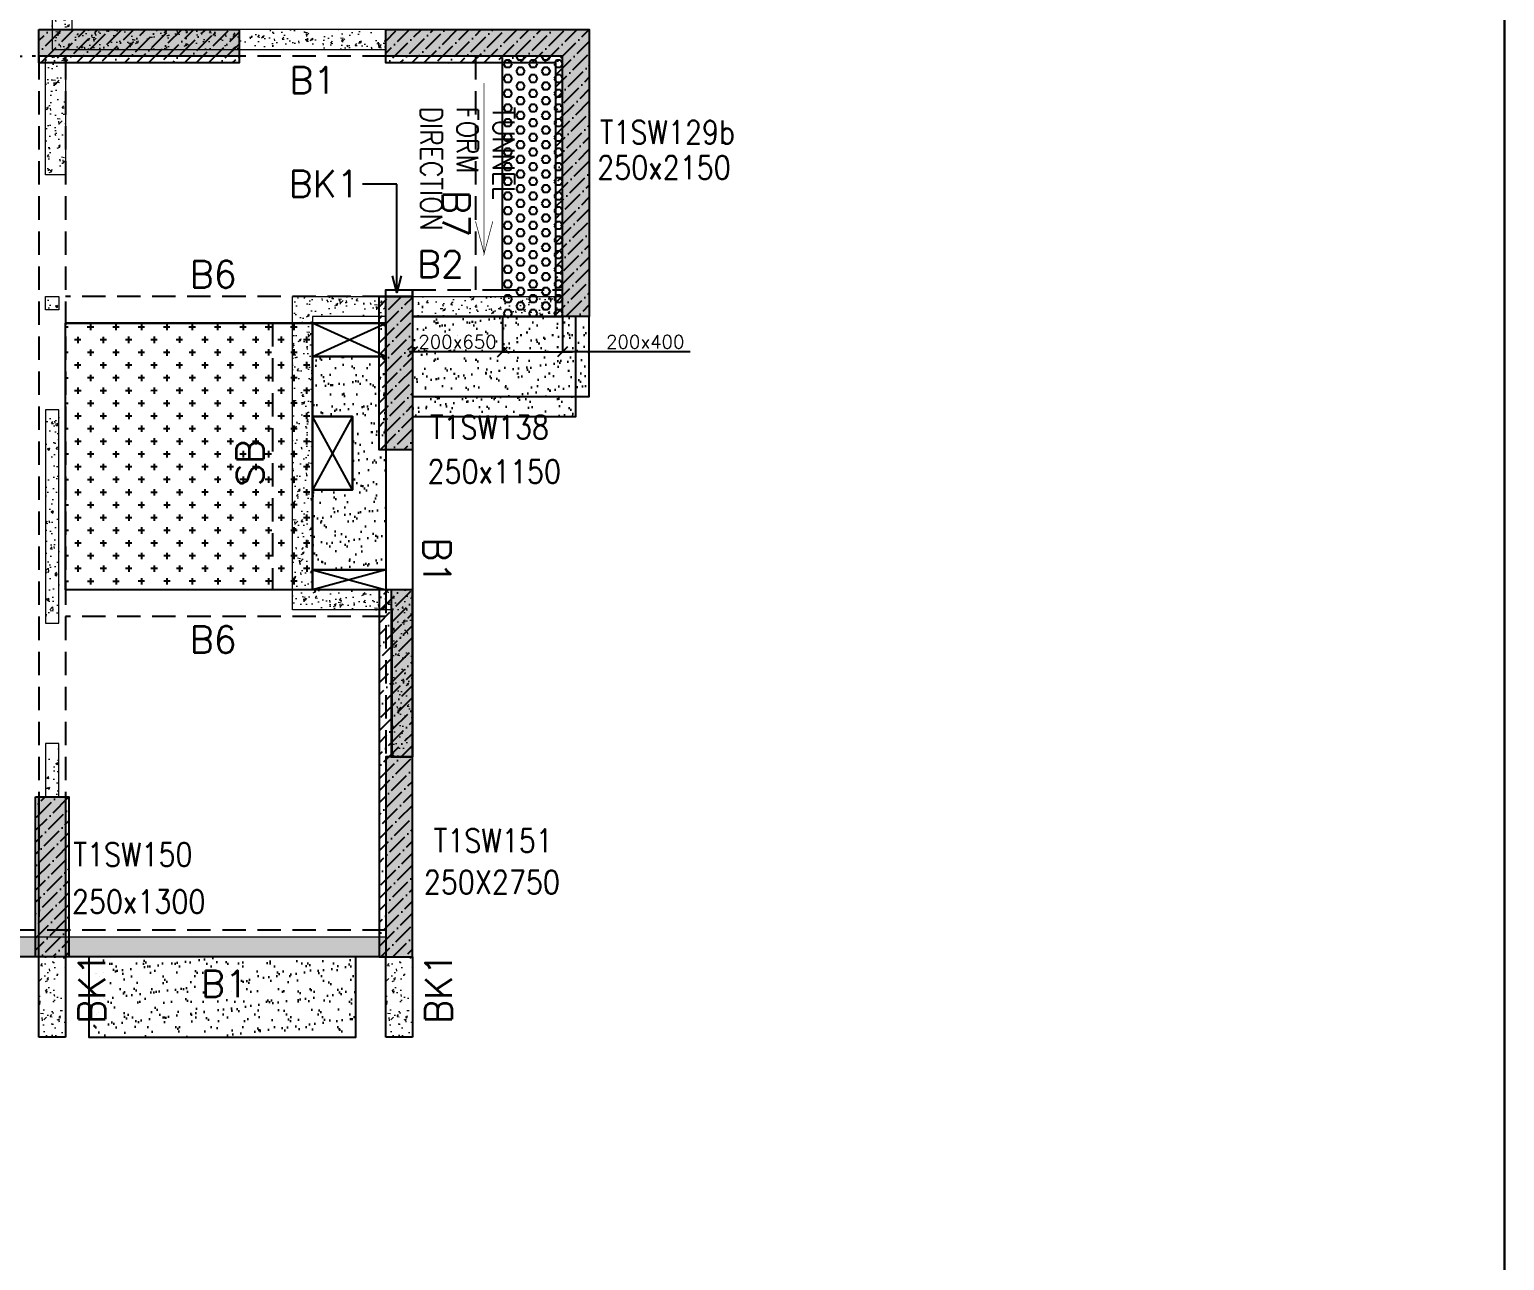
# Model space of a CAD drawing. Header units: millimetres. Extents: x 1078357 to 2594950, y -4969473 to -4636555.
# Drawn here: x 1192983 to 1204038, y -4674166 to -4664941 of the extents above; entities that cross this region are included whole.
import ezdxf

# ---------------------------------------------------------------- set-up
doc = ezdxf.new("R2010")
doc.units = ezdxf.units.MM
doc.header["$PDMODE"] = 35
for name, pattern in [('CONTINOUS', [0]), ('HIDDEN', [0.375, 0.25, -0.125]), ('New Retail block$0$CONTINOUS', [0])]:
    doc.linetypes.add(name, pattern=pattern)
doc.layers.get('0').update_dxf_attribs({"lineweight": 0})
doc.layers.get('Defpoints').update_dxf_attribs({"lineweight": 0})
for name, color, linetype in [('B-200x325', 201, 'HIDDEN'), ('B-200x375', 41, 'HIDDEN'), ('B-200x400', 44, 'HIDDEN'), ('B-200x650', 241, 'HIDDEN'), ('B-300xSLAB THK.', 151, 'Continuous'), ('BK1-200x650', 241, 'HIDDEN'), ('DC BEAM NO.', 7, 'Continuous'), ('DROP SLAB', 8, 'Continuous'), ('S-COLUMN_SHEAR WALL', 1, 'Continuous'), ('S-PROJECTION', 54, 'New Retail block$0$CONTINOUS'), ('SLAB FOLD', 8, 'Continuous'), ('TEXT', 7, 'Continuous'), ('UP TO GFRS', 1, 'Continuous')]:
    doc.layers.add(name, color=color, linetype=linetype)
for name, color, linetype, lineweight in [('Boundary', 40, 'Continuous', 30), ('COL. NO.', 30, 'Continuous', 25), ('COL. SIZE', 7, 'Continuous', 25), ('DIM', 9, 'Continuous', 25), ('HATCH', 8, 'Continuous', 30), ('S-NON STR RCC WALL', 8, 'Continuous', 0)]:
    doc.layers.add(name, color=color, linetype=linetype, lineweight=lineweight)
doc.styles.add('Roman', font='romans')
doc.styles.add('ROMANS', font='romans.shx', dxfattribs={"width": 0.85})
doc.dimstyles.new('HARESH', dxfattribs={"dimtxt": 150, "dimasz": 75, "dimexe": 0, "dimexo": 0, "dimgap": 25, "dimtad": 1, "dimdec": 0, "dimdsep": 46, "dimtxsty": 'Roman', "dimblk": 'OBLIQUE', "dimcen": 225, "dimdle": 25, "dimclrd": 2, "dimclre": 2, "dimclrt": 7, "dimadec": 8, "dimazin": 1, "dimtfac": 1, "dimtdec": 0, "dimtmove": 0, "dimatfit": 0, "dimfxl": 1, "dimlwd": -1, "dimlwe": -1, "dimarcsym": 0})
pattern_1 = [(45, (903512.135, -4613405.35), (33.67596, 123.478522), [158.75, -31.75, 0, -31.75])]
pattern_2 = [(45, (903512.16, -4590022.35), (33.67596, 123.478522), [158.75, -31.75, 0, -31.75])]

# ---------------------------------------------------------------- blocks, each defined once
blk = doc.blocks.new('_Oblique')
at = {"color": 0, "linetype": 'ByBlock', "lineweight": -2}
blk.add_line((-0.5, -0.5), (0.5, 0.5), dxfattribs=at)
blk = doc.blocks.new('*D1626')
at = {"layer": 'Defpoints', "color": 0, "ltscale": 700, "transparency": 16777216}
for p in [(1196528, -4667091, 0), (1196978, -4667091, 0), (1196978, -4667357)]:
    blk.add_point(p, dxfattribs=at)
at = {"layer": 'DIM', "color": 2, "ltscale": 700, "transparency": 16777216}
for p, q in [((1196528, -4667091), (1196528, -4667357)), ((1196978, -4667091), (1196978, -4667357)), ((1196528, -4667357), (1196453, -4667357)), ((1196528, -4667357), (1196978, -4667357)), ((1196528, -4667357), (1196978, -4667357)), ((1196978, -4667357), (1197053, -4667357)), ((1197934, -4667357), (1196978, -4667357))]:
    blk.add_line(p, q, dxfattribs=at)
at = {"layer": 'DIM', "color": 2, "ltscale": 700, "transparency": 16777216, "xscale": 75, "yscale": 75, "zscale": 75}
blk.add_blockref('_Oblique', (1196528, -4667357), dxfattribs=at)
at = {"layer": 'DIM', "color": 2, "ltscale": 700, "transparency": 16777216, "xscale": 75, "yscale": 75, "zscale": 75, "rotation": 180}
blk.add_blockref('_Oblique', (1196978, -4667357), dxfattribs=at)
at = {"layer": 'DIM', "color": 7, "ltscale": 700, "transparency": 16777216, "insert": (1197598, -4667282), "char_height": 150, "attachment_point": 5, "style": 'Roman'}
blk.add_mtext('{\\H0.666667x;200x400}', dxfattribs=at)
blk = doc.blocks.new('*D1627')
at = {"layer": 'Defpoints', "color": 0, "ltscale": 700, "transparency": 16777216}
for p in [(1195853, -4667091, 0), (1196528, -4667091), (1195853, -4667357)]:
    blk.add_point(p, dxfattribs=at)
at = {"layer": 'DIM', "color": 2, "ltscale": 700, "transparency": 16777216}
for p, q in [((1195853, -4667091), (1195853, -4667357)), ((1196528, -4667091), (1196528, -4667357)), ((1196553, -4667357), (1195828, -4667357))]:
    blk.add_line(p, q, dxfattribs=at)
at = {"layer": 'DIM', "color": 2, "ltscale": 700, "transparency": 16777216, "xscale": 75, "yscale": 75, "zscale": 75, "rotation": 180}
blk.add_blockref('_Oblique', (1195853, -4667357), dxfattribs=at)
at = {"layer": 'DIM', "color": 2, "ltscale": 700, "transparency": 16777216, "xscale": 75, "yscale": 75, "zscale": 75}
blk.add_blockref('_Oblique', (1196528, -4667357), dxfattribs=at)
at = {"layer": 'DIM', "color": 7, "ltscale": 700, "transparency": 16777216, "insert": (1196191, -4667282), "char_height": 150, "attachment_point": 5, "style": 'Roman'}
blk.add_mtext('{\\H0.666667x;200x650}', dxfattribs=at)

msp = doc.modelspace()

# ---------------------------------------------------------------- hatches: boundary and pattern name
at = {"layer": 'DROP SLAB'}
h = msp.add_hatch(dxfattribs=at)
h.set_pattern_fill('CROSS', color=8, scale=15, angle=0.03079)
h.set_pattern_definition([(180.03079016, (-3255063.09, 14065734.42), (-95.1987999, -95.3011726), [47.625, -142.875]), (270.03079016, (-3255086.91, 14065758.22), (95.3011726, -95.1987999), [47.625, -142.875])])
h.paths.add_polyline_path([(1195103.4, -4669141), (1193253.3, -4669140.9), (1193253.3, -4667141.1), (1195103.4, -4667141.2)])
at = {"layer": 'HATCH'}
h = msp.add_hatch(dxfattribs=at)
h.set_pattern_fill('AR-SAND', color=8, scale=3, angle=179.97015)
h.set_pattern_definition([(37.4701541, (-2896504.91, 14015598.26), (-4.72361136, 146.8264517), [0, -115.824, 0, -129.54, 0, -123.825]), (7.4701541, (-2896504.91, 14015598.26), (134.9689868, 214.9772528), [0, -62.484, 0, -104.394, 0, -40.005]), (327.4701541, (-2896598.64, 14015598.31), (237.2979035, 0.3075449), [0, -38.1, 0, -137.16, 0, -179.07]), (317.4701541, (-2896598.64, 14015598.3), (229.1017424, 66.759465), [0, -19.05, 0, -89.916, 0, -102.87])])
h.paths.add_polyline_path([(1197178.4, -4667091.2), (1195853.3, -4667091.2), (1195853.3, -4667691.2), (1197178.4, -4667691.2)])
h = msp.add_hatch(dxfattribs=at)
h.set_pattern_fill('AR-SAND', color=8, scale=3, angle=179.97015)
h.set_pattern_definition([(37.4701541, (-2896504.59, 14015598.24), (-4.72361136, 146.8264517), [0, -115.824, 0, -129.54, 0, -123.825]), (7.4701541, (-2896504.59, 14015598.24), (134.9689868, 214.9772528), [0, -62.484, 0, -104.394, 0, -40.005]), (327.4701541, (-2896598.32, 14015598.29), (237.2979035, 0.3075449), [0, -38.1, 0, -137.16, 0, -179.07]), (317.4701541, (-2896598.32, 14015598.3), (229.1017424, 66.759465), [0, -19.05, 0, -89.916, 0, -102.87])])
h.paths.add_polyline_path([(1197078.4, -4667091.1), (1195853.7, -4667091.1), (1195853.7, -4667841.1), (1197078.4, -4667841.1)])
h = msp.add_hatch(dxfattribs=at)
h.set_pattern_fill('AR-SAND', color=8, scale=3, angle=359.97015)
h.set_pattern_definition([(37.47015413, (-3826729.77, 18699617.45), (-4.72361136, 146.8264517), [0, -115.824, 0, -129.54, 0, -123.825]), (7.4701541, (-3826729.77, 18699617.45), (134.9689868, 214.9772528), [0, -62.484, 0, -104.394, 0, -40.005]), (327.4701541, (-3826823.5, 18699617.5), (237.2979035, 0.3075449), [0, -38.1, 0, -137.16, 0, -179.07]), (317.4701541, (-3826823.5, 18699617.5), (229.1017424, 66.759465), [0, -19.05, 0, -89.916, 0, -102.87])])
h.paths.add_polyline_path([(1195653.4, -4668991.2), (1195103.4, -4668991.2), (1195103.4, -4668391.1), (1195403.4, -4668391.1), (1195403.4, -4667841.2), (1195103.4, -4667841.2), (1195103.4, -4667391.2), (1195653.4, -4667391.2)])
h = msp.add_hatch(dxfattribs=at)
h.set_pattern_fill('AR-SAND', color=8, scale=3, angle=179.97015)
h.set_pattern_definition([(37.47015413, (-3994954.63, 18699617.45), (-4.72361136, 146.8264517), [0, -115.824, 0, -129.54, 0, -123.825]), (7.4701541, (-3994954.63, 18699617.45), (134.9689868, 214.9772528), [0, -62.484, 0, -104.394, 0, -40.005]), (327.4701541, (-3995048.35, 18699617.5), (237.2979035, 0.3075449), [0, -38.1, 0, -137.16, 0, -179.07]), (317.4701541, (-3995048.35, 18699617.5), (229.1017424, 66.759465), [0, -19.05, 0, -89.916, 0, -102.87])])
h.paths.add_polyline_path([(1195428.3, -4671891.2), (1193428.3, -4671891.2), (1193428.3, -4672491.2), (1195428.3, -4672491.2)])
at = {"layer": 'S-COLUMN_SHEAR WALL', "lineweight": 25}
h = msp.add_hatch(color=1, dxfattribs=at)
h.dxf.hatch_style = 1
h.paths.add_polyline_path([(1193053.5, -4664941.2), (1194553.5, -4664941.2), (1194553.5, -4665141.2), (1193053.5, -4665141.2)])
h = msp.add_hatch(color=1, dxfattribs=at)
h.dxf.hatch_style = 1
h.paths.add_polyline_path([(1196978.5, -4665141.3), (1195653.5, -4665141.3), (1195653.5, -4664941.3), (1197178.5, -4664941.3), (1197178.5, -4667091.3), (1196978.5, -4667091.3)])
h = msp.add_hatch(color=1, dxfattribs=at)
h.dxf.hatch_style = 1
h.paths.add_polyline_path([(1195653.5, -4666941.3), (1195853.5, -4666941.3), (1195853.5, -4668091.3), (1195653.5, -4668091.3)])
at = {"layer": 'S-COLUMN_SHEAR WALL', "lineweight": 25, "extrusion": (-1.00316e-06, -2.11765e-11, 1)}
h = msp.add_hatch(color=1, dxfattribs=at)
h.dxf.hatch_style = 1
h.paths.add_polyline_path([(1195693.5, -4670391.2), (1195853.5, -4670391.2), (1195853.5, -4669141), (1195693.5, -4669141)])
at = {"layer": 'S-COLUMN_SHEAR WALL', "lineweight": 25}
h = msp.add_hatch(color=1, dxfattribs=at)
h.dxf.hatch_style = 1
h.paths.add_polyline_path([(1195653.5, -4671891.3), (1195853.5, -4671891.3), (1195853.5, -4670391.2), (1195653.5, -4670391.2)])
h = msp.add_hatch(color=1, dxfattribs=at)
h.dxf.hatch_style = 1
h.paths.add_polyline_path([(1193253.5, -4670691.2), (1193253.5, -4671891.3), (1193053.5, -4671891.3), (1193053.5, -4670691.2)])
at = {"layer": 'S-NON STR RCC WALL'}
h = msp.add_hatch(dxfattribs=at)
h.set_pattern_fill('AR-CONC', color=256)
h.set_pattern_definition([(50, (-4135592.27, 18847639.47), (182.184669, -15.9390855), [19.05, -209.55]), (355, (-4135592.27, 18847639.47), (-35.2434214, 191.0568452), [15.24, -167.6405842]), (100.4514447, (-4135577.09, 18847638.14), (146.9412471, 175.1177519), [16.1900088, -178.0902446]), (46.1842, (-4135592.27, 18847690.27), (271.0790409, -42.042328), [28.575, -314.325]), (96.6355576, (-4135569.68, 18847686.76), (237.404134, 247.4261246), [24.285023, -267.1356082]), (351.1841512, (-4135592.27, 18847690.27), (237.404134, 247.4261246), [22.859967, -251.459732]), (21, (-4135566.87, 18847677.57), (151.6143913, -102.2651982), [19.05, -209.55]), (326, (-4135566.87, 18847677.57), (61.8020283, 184.1879661), [15.24, -167.64]), (71.451445, (-4135554.23, 18847669.04), (213.4164193, 81.9227689), [16.1900088, -178.0899376]), (37.5, (-4135592.27, 18847639.466), (3.08860325, 84.55503887), [0, -165.608, 0, -170.18, 0, -168.275]), (7.5, (-4135592.27, 18847639.47), (66.8196625, 100.18057482), [0, -97.028, 0, -161.798, 0, -64.135]), (327.5, (-4135648.91, 18847639.466), (135.59059517, -5.728744), [0, -63.5, 0, -198.12, 0, -262.89]), (317.5, (-4135674.31, 18847639.47), (148.1291814, 25.42649103), [0, -82.55, 0, -131.572, 0, -186.69])])
h.paths.add_polyline_path([(1195653.3, -4662941.2), (1195653.3, -4662791.2), (1193003.3, -4662791.2), (1193003.3, -4662941.2), (1193153.3, -4662941.2), (1193153.3, -4665091.2), (1195653.3, -4665091.2), (1195653.3, -4664941.2), (1193303.3, -4664941.2), (1193303.4, -4662941.2)])
h = msp.add_hatch(dxfattribs=at)
h.set_pattern_fill('AR-CONC', color=256, angle=180)
h.set_pattern_definition([(50, (-6258431.45, 28212387.83), (182.184669, -15.93908554), [19.05, -209.55]), (355, (-6258431.45, 28212387.83), (-35.2434214, 191.0568452), [15.24, -167.6405842]), (100.4514447, (-6258416.26, 28212386.5), (146.9412471, 175.1177519), [16.1900088, -178.0902446]), (46.1842, (-6258431.45, 28212438.63), (271.0790409, -42.042328), [28.575, -314.325]), (96.6355576, (-6258408.86, 28212435.13), (237.404134, 247.4261246), [24.2850231, -267.1356082]), (351.1841512, (-6258431.45, 28212438.63), (237.404134, 247.4261246), [22.859967, -251.459732]), (21, (-6258406.05, 28212425.93), (151.6143913, -102.2651982), [19.05, -209.55]), (326, (-6258406.05, 28212425.93), (61.8020283, 184.1879661), [15.24, -167.64]), (71.451445, (-6258393.41, 28212417.41), (213.4164193, 81.9227689), [16.1900088, -178.0899376]), (37.5, (-6258431.446, 28212387.833), (3.08860325, 84.55503887), [0, -165.608, 0, -170.18, 0, -168.275]), (7.5, (-6258431.45, 28212387.83), (66.8196625, 100.18057482), [0, -97.028, 0, -161.798, 0, -64.135]), (327.5, (-6258488.09, 28212387.83), (135.59059517, -5.72874399), [0, -63.5, 0, -198.12, 0, -262.89]), (317.5, (-6258513.49, 28212387.83), (148.1291814, 25.42649103), [0, -82.55, 0, -131.572, 0, -186.69])])
h.paths.add_polyline_path([(1193103.3, -4665141.2), (1193253.3, -4665141.2), (1193253.3, -4666031.1), (1193103.3, -4666031.1)])
h = msp.add_hatch(dxfattribs=at)
h.set_pattern_fill('AR-CONC', color=256, angle=180)
h.set_pattern_definition([(50, (2290378.25, -9158005.18), (182.184669, -15.9390855), [19.05, -209.55]), (355, (2290378.25, -9158005.18), (-35.2434214, 191.056845), [15.24, -167.640584]), (100.4514447, (2290393.44, -9158006.5), (146.941247, 175.117752), [16.190009, -178.0902446]), (46.1842, (2290378.25, -9157954.38), (271.079041, -42.042328), [28.575, -314.325]), (96.6355576, (2290400.84, -9157957.88), (237.404134, 247.426125), [24.285023, -267.135608]), (351.184151, (2290378.25, -9157954.38), (237.404134, 247.426125), [22.859967, -251.459732]), (21, (2290403.65, -9157967.08), (151.6143913, -102.265198), [19.05, -209.55]), (326, (2290403.65, -9157967.08), (61.802028, 184.187966), [15.24, -167.64]), (71.451445, (2290416.29, -9157975.6), (213.416419, 81.922769), [16.190009, -178.0899376]), (37.5, (2290378.25, -9158005.18), (3.08860325, 84.5550389), [0, -165.608, 0, -170.18, 0, -168.275]), (7.5, (2290378.25, -9158005.18), (66.8196625, 100.1805748), [0, -97.028, 0, -161.798, 0, -64.135]), (327.5, (2290321.61, -9158005.18), (135.5905952, -5.728744), [0, -63.5, 0, -198.12, 0, -262.89]), (317.5, (2290296.21, -9158005.18), (148.1291814, 25.426491), [0, -82.55, 0, -131.572, 0, -186.69])])
h.paths.add_polyline_path([(1193103.3, -4666941), (1193203.3, -4666941), (1193203.3, -4667041), (1193103.3, -4667041)])
h = msp.add_hatch(dxfattribs=at)
h.set_pattern_fill('AR-CONC', color=256)
h.set_pattern_definition([(50, (-5232816.98, 23531658.65), (182.184669, -15.93908554), [19.05, -209.55]), (355, (-5232816.98, 23531658.65), (-35.2434214, 191.0568452), [15.24, -167.6405842]), (100.4514447, (-5232801.8, 23531657.33), (146.9412471, 175.1177519), [16.1900088, -178.0902446]), (46.1842, (-5232816.98, 23531709.45), (271.0790409, -42.042328), [28.575, -314.325]), (96.6355576, (-5232794.4, 23531705.95), (237.404134, 247.4261246), [24.2850231, -267.1356082]), (351.1841512, (-5232816.98, 23531709.45), (237.404134, 247.4261246), [22.859967, -251.459732]), (21, (-5232791.58, 23531696.75), (151.6143913, -102.2651982), [19.05, -209.55]), (326, (-5232791.58, 23531696.75), (61.8020283, 184.1879661), [15.24, -167.64]), (71.451445, (-5232778.95, 23531688.23), (213.4164193, 81.9227689), [16.1900088, -178.0899376]), (37.5, (-5232816.985, 23531658.653), (3.08860325, 84.55503887), [0, -165.608, 0, -170.18, 0, -168.275]), (7.5, (-5232816.985, 23531658.65), (66.8196625, 100.18057482), [0, -97.028, 0, -161.798, 0, -64.135]), (327.5, (-5232873.63, 23531658.65), (135.59059517, -5.728744), [0, -63.5, 0, -198.12, 0, -262.89]), (317.5, (-5232899.03, 23531658.65), (148.1291814, 25.42649103), [0, -82.55, 0, -131.572, 0, -186.69])])
h.paths.add_polyline_path([(1194953.3, -4669291.2), (1194953.3, -4666941.2), (1195653.3, -4666941.2), (1195653.3, -4667091.2), (1195103.3, -4667091.2), (1195103.3, -4669141.2), (1195853.3, -4669141.2), (1195853.3, -4670391.1), (1195703.3, -4670391.1), (1195703.3, -4669291.2)])
h = msp.add_hatch(dxfattribs=at)
h.set_pattern_fill('AR-CONC', color=256)
h.set_pattern_definition([(50, (-4135592.27, 18847639.47), (182.184669, -15.9390855), [19.05, -209.55]), (355, (-4135592.27, 18847639.47), (-35.2434214, 191.0568452), [15.24, -167.6405842]), (100.4514447, (-4135577.09, 18847638.14), (146.9412471, 175.1177519), [16.1900088, -178.0902446]), (46.1842, (-4135592.27, 18847690.27), (271.0790409, -42.042328), [28.575, -314.325]), (96.6355576, (-4135569.68, 18847686.76), (237.404134, 247.4261246), [24.285023, -267.1356082]), (351.1841512, (-4135592.27, 18847690.27), (237.404134, 247.4261246), [22.859967, -251.459732]), (21, (-4135566.87, 18847677.57), (151.6143913, -102.2651982), [19.05, -209.55]), (326, (-4135566.87, 18847677.57), (61.8020283, 184.1879661), [15.24, -167.64]), (71.451445, (-4135554.23, 18847669.04), (213.4164193, 81.9227689), [16.1900088, -178.0899376]), (37.5, (-4135592.27, 18847639.466), (3.08860325, 84.55503887), [0, -165.608, 0, -170.18, 0, -168.275]), (7.5, (-4135592.27, 18847639.47), (66.8196625, 100.18057482), [0, -97.028, 0, -161.798, 0, -64.135]), (327.5, (-4135648.91, 18847639.466), (135.59059517, -5.728744), [0, -63.5, 0, -198.12, 0, -262.89]), (317.5, (-4135674.31, 18847639.47), (148.1291814, 25.42649103), [0, -82.55, 0, -131.572, 0, -186.69])])
h.paths.add_polyline_path([(1196878.3, -4667091.2), (1195853.3, -4667091.2), (1195853.3, -4666941.2), (1196878.3, -4666941.2)])
h.paths.add_polyline_path([(1196978.3, -4667091.2), (1196878.3, -4667091.2), (1196878.3, -4666941.2), (1196978.3, -4666941.2)])
h = msp.add_hatch(dxfattribs=at)
h.set_pattern_fill('AR-CONC', color=256, angle=180)
h.set_pattern_definition([(50, (2290391.47, -9156640.51), (182.184669, -15.9390855), [19.05, -209.55]), (355, (2290391.47, -9156640.51), (-35.2434214, 191.056845), [15.24, -167.640584]), (100.4514447, (2290406.65, -9156641.84), (146.941247, 175.117752), [16.190009, -178.0902446]), (46.1842, (2290391.47, -9156589.71), (271.079041, -42.042328), [28.575, -314.325]), (96.6355576, (2290414.06, -9156593.22), (237.404134, 247.426125), [24.285023, -267.135608]), (351.184151, (2290391.47, -9156589.71), (237.404134, 247.426125), [22.859967, -251.459732]), (21, (2290416.87, -9156602.41), (151.6143913, -102.265198), [19.05, -209.55]), (326, (2290416.87, -9156602.41), (61.802028, 184.187966), [15.24, -167.64]), (71.451445, (2290429.5, -9156610.94), (213.416419, 81.922769), [16.190009, -178.0899376]), (37.5, (2290391.47, -9156640.514), (3.08860325, 84.5550389), [0, -165.608, 0, -170.18, 0, -168.275]), (7.5, (2290391.47, -9156640.51), (66.8196625, 100.1805748), [0, -97.028, 0, -161.798, 0, -64.135]), (327.5, (2290334.825, -9156640.514), (135.5905952, -5.728744), [0, -63.5, 0, -198.12, 0, -262.89]), (317.5, (2290309.43, -9156640.51), (148.1291814, 25.426491), [0, -82.55, 0, -131.572, 0, -186.69])])
h.paths.add_polyline_path([(1193103.3, -4669391), (1193203.3, -4669391), (1193203.3, -4667791), (1193103.3, -4667791)])
h = msp.add_hatch(dxfattribs=at)
h.set_pattern_fill('AR-CONC', color=256, angle=180)
h.set_pattern_definition([(50, (1193166.75, -4472621.33), (182.18467, -15.93909), [19.05, -209.55]), (355, (1193166.75, -4472621.33), (-35.24342, 191.05685), [15.24, -167.64058]), (100.45144, (1193181.93, -4472622.66), (146.94125, 175.11775), [16.19001, -178.09024]), (46.1842, (1193166.75, -4472570.53), (271.07904, -42.04233), [28.575, -314.325]), (96.63556, (1193189.34, -4472574.03), (237.40413, 247.42612), [24.28502, -267.1356]), (351.18415, (1193166.75, -4472570.53), (237.40413, 247.42612), [22.85997, -251.45973]), (21, (1193192.15, -4472583.23), (151.61439, -102.2652), [19.05, -209.55]), (326, (1193192.15, -4472583.23), (61.80203, 184.18797), [15.24, -167.64]), (71.45144, (1193204.79, -4472591.75), (213.41642, 81.92277), [16.19001, -178.08994]), (37.5, (1193166.75, -4472621.33), (3.088603, 84.555039), [0, -165.608, 0, -170.18, 0, -168.275]), (7.5, (1193166.75, -4472621.33), (66.819663, 100.180575), [0, -97.028, 0, -161.798, 0, -64.135]), (327.5, (1193110.11, -4472621.33), (135.590595, -5.728744), [0, -63.5, 0, -198.12, 0, -262.89]), (317.5, (1193084.71, -4472621.33), (148.12918, 25.42649), [0, -82.55, 0, -131.572, 0, -186.69])])
h.paths.add_polyline_path([(1193103.4, -4670691.4), (1193203.4, -4670691.4), (1193203.3, -4670291), (1193103.3, -4670291)])
h = msp.add_hatch(dxfattribs=at)
h.set_pattern_fill('AR-CONC', color=256)
h.set_pattern_definition([(50, (-5232816.98, 23531658.65), (182.184669, -15.93908554), [19.05, -209.55]), (355, (-5232816.98, 23531658.65), (-35.2434214, 191.0568452), [15.24, -167.6405842]), (100.4514447, (-5232801.8, 23531657.33), (146.9412471, 175.1177519), [16.1900088, -178.0902446]), (46.1842, (-5232816.98, 23531709.45), (271.0790409, -42.042328), [28.575, -314.325]), (96.6355576, (-5232794.4, 23531705.95), (237.404134, 247.4261246), [24.2850231, -267.1356082]), (351.1841512, (-5232816.98, 23531709.45), (237.404134, 247.4261246), [22.859967, -251.459732]), (21, (-5232791.58, 23531696.75), (151.6143913, -102.2651982), [19.05, -209.55]), (326, (-5232791.58, 23531696.75), (61.8020283, 184.1879661), [15.24, -167.64]), (71.451445, (-5232778.95, 23531688.23), (213.4164193, 81.9227689), [16.1900088, -178.0899376]), (37.5, (-5232816.985, 23531658.653), (3.08860325, 84.55503887), [0, -165.608, 0, -170.18, 0, -168.275]), (7.5, (-5232816.985, 23531658.65), (66.8196625, 100.18057482), [0, -97.028, 0, -161.798, 0, -64.135]), (327.5, (-5232873.63, 23531658.65), (135.59059517, -5.728744), [0, -63.5, 0, -198.12, 0, -262.89]), (317.5, (-5232899.03, 23531658.65), (148.1291814, 25.42649103), [0, -82.55, 0, -131.572, 0, -186.69])])
h.paths.add_polyline_path([(1193528.3, -4671891.1), (1192778.3, -4671891.1), (1192778.3, -4671741.2), (1193528.3, -4671741.2)])
h.paths.add_polyline_path([(1195650.4, -4671891.2), (1195328.3, -4671891.2), (1195328.3, -4671741.2), (1195650.4, -4671741.2)])
h.paths.add_polyline_path([(1190978.3, -4671891.2), (1190653.3, -4671891.2), (1190653.3, -4671741.2), (1190978.3, -4671741.2)])
h.paths.add_polyline_path([(1195328.3, -4671891.2), (1193528.3, -4671891.2), (1193528.3, -4671741.2), (1195328.3, -4671741.2)])
h.paths.add_polyline_path([(1192778.3, -4671891.2), (1190978.3, -4671891.2), (1190978.3, -4671741.2), (1192778.3, -4671741.2)])
h = msp.add_hatch(dxfattribs=at)
h.set_pattern_fill('AR-CONC', color=256, angle=180)
h.set_pattern_definition([(50, (-8437118.87, 37567216.1), (182.184669, -15.93908554), [19.05, -209.55]), (355, (-8437118.87, 37567216.1), (-35.2434214, 191.0568452), [15.24, -167.6405842]), (100.4514447, (-8437103.68, 37567214.78), (146.9412471, 175.1177519), [16.1900088, -178.0902446]), (46.1842, (-8437118.87, 37567266.9), (271.0790409, -42.0423279), [28.575, -314.325]), (96.6355576, (-8437096.28, 37567263.4), (237.404134, 247.4261246), [24.2850231, -267.1356082]), (351.1841512, (-8437118.87, 37567266.9), (237.404134, 247.4261246), [22.859967, -251.459732]), (21, (-8437093.47, 37567254.2), (151.61439127, -102.2651982), [19.05, -209.55]), (326, (-8437093.47, 37567254.2), (61.80202835, 184.1879661), [15.24, -167.64]), (71.451445, (-8437080.83, 37567245.68), (213.4164193, 81.9227689), [16.1900088, -178.0899376]), (37.5, (-8437118.865, 37567216.104), (3.08860325, 84.55503887), [0, -165.608, 0, -170.18, 0, -168.275]), (7.5, (-8437118.865, 37567216.1), (66.81966251, 100.18057482), [0, -97.028, 0, -161.798, 0, -64.135]), (327.5, (-8437175.51, 37567216.104), (135.59059517, -5.72874399), [0, -63.5, 0, -198.12, 0, -262.89]), (317.5, (-8437200.91, 37567216.1), (148.1291814, 25.42649103), [0, -82.55, 0, -131.572, 0, -186.69])])
h.paths.add_polyline_path([(1193253.4, -4671891.2), (1193053.4, -4671891.2), (1193053.4, -4672491.2), (1193253.4, -4672491.2), (1193253.4, -4672491.2), (1193253.4, -4671891.3)], is_closed=False)
h = msp.add_hatch(dxfattribs=at)
h.set_pattern_fill('AR-CONC', color=256, angle=180)
h.set_pattern_definition([(50, (-8434518.89, 37567216.1), (182.184669, -15.93908554), [19.05, -209.55]), (355, (-8434518.89, 37567216.1), (-35.2434214, 191.0568452), [15.24, -167.6405842]), (100.4514447, (-8434503.7, 37567214.78), (146.9412471, 175.1177519), [16.1900088, -178.0902446]), (46.1842, (-8434518.89, 37567266.9), (271.0790409, -42.0423279), [28.575, -314.325]), (96.6355576, (-8434496.3, 37567263.4), (237.404134, 247.4261246), [24.2850231, -267.1356082]), (351.1841512, (-8434518.89, 37567266.9), (237.404134, 247.4261246), [22.859967, -251.459732]), (21, (-8434493.49, 37567254.2), (151.61439127, -102.2651982), [19.05, -209.55]), (326, (-8434493.49, 37567254.2), (61.80202835, 184.1879661), [15.24, -167.64]), (71.451445, (-8434480.85, 37567245.68), (213.4164193, 81.9227689), [16.1900088, -178.0899376]), (37.5, (-8434518.886, 37567216.104), (3.08860325, 84.55503887), [0, -165.608, 0, -170.18, 0, -168.275]), (7.5, (-8434518.89, 37567216.1), (66.81966251, 100.18057482), [0, -97.028, 0, -161.798, 0, -64.135]), (327.5, (-8434575.53, 37567216.104), (135.59059517, -5.72874399), [0, -63.5, 0, -198.12, 0, -262.89]), (317.5, (-8434600.93, 37567216.1), (148.1291814, 25.42649103), [0, -82.55, 0, -131.572, 0, -186.69])])
h.paths.add_polyline_path([(1195853.3, -4671891.2), (1195653.4, -4671891.2), (1195653.4, -4672491.2), (1195853.3, -4672491.2), (1195853.4, -4672491.2), (1195853.4, -4671891.3)], is_closed=False)
at = {"layer": 'SLAB FOLD', "ltscale": 1000}
h = msp.add_hatch(dxfattribs=at)
h.set_pattern_fill('HEX', color=8, scale=10, angle=180)
h.set_pattern_definition([(180, (12053.804, 210033.016), (-7e-15, -54.99261315), [31.75, -63.5]), (300, (12053.804, 210033.016), (47.625, 27.4963066), [31.75, -63.5]), (240, (12022.054, 210033.016), (47.625, -27.4963066), [31.75, -63.5])])
h.paths.add_polyline_path([(1196978.5, -4667091.2), (1196528.5, -4667091.2), (1196528.5, -4665141.3), (1196978.5, -4665141.3)])
at = {"layer": 'UP TO GFRS', "lineweight": 25}
h = msp.add_hatch(dxfattribs=at)
h.set_pattern_fill('ANSI36', color=8, scale=20)
h.set_pattern_definition(pattern_1)
h.paths.add_polyline_path([(1193053.5, -4664941.2), (1194553.5, -4664941.2), (1194553.5, -4665191.2), (1193053.5, -4665191.2)])
h = msp.add_hatch(dxfattribs=at)
h.set_pattern_fill('ANSI36', color=8, scale=20)
h.set_pattern_definition([(45, (903512.135, -4613405.35), (33.67596, 123.478522), [158.75, -31.75, 0, -31.75])])
h.paths.add_polyline_path([(1196928.5, -4665191.3), (1195653.5, -4665191.3), (1195653.5, -4664941.3), (1197178.5, -4664941.3), (1197178.5, -4667091.3), (1196928.5, -4667091.3)])
h = msp.add_hatch(dxfattribs=at)
h.set_pattern_fill('ANSI36', color=8, scale=20)
h.set_pattern_definition(pattern_2)
h.paths.add_polyline_path([(1195603.5, -4666941.3), (1195853.5, -4666941.3), (1195853.5, -4668091.3), (1195603.5, -4668091.3)])
h = msp.add_hatch(dxfattribs=at)
h.set_pattern_fill('ANSI36', color=8, scale=20)
h.set_pattern_definition(pattern_1)
h.paths.add_polyline_path([(1195603.5, -4671891.5), (1195853.5, -4671891.5), (1195853.5, -4669141), (1195603.5, -4669141)])
h = msp.add_hatch(dxfattribs=at)
h.set_pattern_fill('ANSI36', color=8, scale=20)
h.set_pattern_definition(pattern_2)
h.paths.add_polyline_path([(1193278.6, -4670691.2), (1193278.6, -4671891.1), (1193028.6, -4671891.1), (1193028.6, -4670691.2)])

# ---------------------------------------------------------------- linework, layer by layer
at = {"color": 2, "ltscale": 1000, "const_width": 5, "elevation": -0.1}
msp.add_lwpolyline([(1196325.6, -4666377.6), (1196390.7, -4666620.6), (1196390.7, -4665340.9), (1196390.7, -4666620.6), (1196455.8, -4666377.6)], dxfattribs=at)
at = {"layer": 'B-200x325', "ltscale": 700}
for p, q in [((1195653.2, -4666941.1, 0), (1193253.4, -4666941.1, 0)), ((1195653.4, -4669340.9, 0), (1193253.4, -4669340.9, 0))]:
    msp.add_line(p, q, dxfattribs=at)
at = {"layer": 'B-200x325', "linetype": 'Continuous', "ltscale": 700}
for p, q in [((1195653.2, -4667141.1, 0), (1193253.4, -4667141.1, 0)), ((1195653.4, -4669140.9, 0), (1193253.4, -4669140.9, 0))]:
    msp.add_line(p, q, dxfattribs=at)
at = {"layer": 'B-200x375', "ltscale": 700}
msp.add_line((1196328.2, -4666891.2, 0), (1196328.2, -4665141.2, 0), dxfattribs=at)
at = {"layer": 'B-200x375', "linetype": 'Continuous', "ltscale": 700}
msp.add_line((1196528.2, -4666891.2, 0), (1196528.2, -4665151.8, 0), dxfattribs=at)
at = {"layer": 'B-200x400', "linetype": 'HIDDEN', "ltscale": 500}
msp.add_line((1196528.2, -4666891.2, 0), (1196978.2, -4666891.2, 0), dxfattribs=at)
at = {"layer": 'B-200x400', "linetype": 'ByBlock', "ltscale": 500}
msp.add_line((1196528.2, -4667091.2, 0), (1196978.2, -4667091.2, 0), dxfattribs=at)
at = {"layer": 'B-200x650', "linetype": 'HIDDEN', "ltscale": 700}
for p, q in [((1190653.3, -4665141.2, 0), (1193003.3, -4665141.2, 0)), ((1195653.3, -4665141.2, 0), (1193003.3, -4665141.2, 0)), ((1193053.3, -4665141.2, 0), (1193053.3, -4671591.1, 0)), ((1193253.3, -4665141.2, 0), (1193253.3, -4671591.1, 0)), ((1195853.4, -4666891.2, 0), (1196528.2, -4666891.2, 0)), ((1195653.3, -4668091.2, 0), (1195653.3, -4670391.1, 0)), ((1195653.3, -4671691.2, 0), (1190653.3, -4671691.2, 0))]:
    msp.add_line(p, q, dxfattribs=at)
at = {"layer": 'B-200x650', "linetype": 'Continuous', "ltscale": 700}
msp.add_line((1195853.4, -4666941.3, 0), (1195853.4, -4666891.3, 0), dxfattribs=at)
at = {"layer": 'B-200x650', "linetype": 'CONTINOUS', "ltscale": 700}
for p, q in [((1195853.4, -4667091.2, 0), (1196528.2, -4667091.2, 0)), ((1195853.3, -4668091.2, 0), (1195853.3, -4670391.1, 0)), ((1195653.3, -4671891.2, 0), (1190653.3, -4671891.2, 0)), ((1193053.3, -4672491.2, 0), (1193053.3, -4671891.2, 0)), ((1193253.3, -4671891.2, 0), (1193253.3, -4672491.2, 0)), ((1195653.3, -4672491.2, 0), (1195653.3, -4671891.2, 0)), ((1195853.3, -4671891.2, 0), (1195853.3, -4672491.2, 0)), ((1193253.3, -4672491.2, 0), (1193053.3, -4672491.2, 0)), ((1195853.3, -4672491.2, 0), (1195653.3, -4672491.2, 0))]:
    msp.add_line(p, q, dxfattribs=at)
at = {"layer": 'B-300xSLAB THK.', "linetype": 'HIDDEN', "ltscale": 700}
msp.add_line((1194803.4, -4667141.2, 0), (1194803.4, -4669141, 0), dxfattribs=at)
at = {"layer": 'B-300xSLAB THK.', "linetype": 'ByBlock', "ltscale": 700}
msp.add_line((1195103.4, -4667141.2, 0), (1195103.4, -4669141, 0), dxfattribs=at)
at = {"layer": 'BK1-200x650', "linetype": 'Continuous', "ltscale": 700, "elevation": 0}
msp.add_lwpolyline([(1195853.4, -4666941.2), (1195653.3, -4666941.2), (1195653.3, -4666891), (1195853.4, -4666891)], close=True, dxfattribs=at)
at = {"layer": 'Boundary', "ltscale": 700, "elevation": 0}
msp.add_lwpolyline([(1097224.7, -4636555), (1204038.4, -4636555), (1204038.4, -4684019.2), (1097224.7, -4684019.2)], close=True, dxfattribs=at)
at = {"layer": 'DROP SLAB', "color": 3, "linetype": 'CONTINOUS', "ltscale": 500}
for p, q in [((1195653.4, -4667391.2, 0), (1195103.4, -4667141.1, 0)), ((1195103.4, -4667391.2, 0), (1195653.2, -4667141.1, 0)), ((1195403.4, -4668391.2, 0), (1195103.4, -4667841.2, 0)), ((1195403.4, -4667841.2, 0), (1195103.4, -4668391.1, 0)), ((1195653.4, -4668991.2, 0), (1195103.4, -4669140.9, 0)), ((1195103.4, -4668991.2, 0), (1195652.5, -4669140.9, 0))]:
    msp.add_line(p, q, dxfattribs=at)
at = {"layer": 'DROP SLAB', "color": 3, "linetype": 'CONTINOUS', "ltscale": 500, "elevation": 0}
for points in [[(1195103.4, -4669141), (1193253.3, -4669140.9), (1193253.3, -4667141.1), (1195103.4, -4667141.2)], [(1195653.2, -4667391.2), (1195103.4, -4667391.2), (1195103.4, -4667141.2), (1195653.2, -4667141.2)], [(1195403.4, -4668391.2), (1195103.4, -4668391.2), (1195103.4, -4667841.2), (1195403.4, -4667841.2)], [(1195653.4, -4669140.9), (1195103.4, -4669140.9), (1195103.4, -4668991.2), (1195653.4, -4668991.2)]]:
    msp.add_lwpolyline(points, close=True, dxfattribs=at)
at = {"layer": 'S-COLUMN_SHEAR WALL', "color": 1, "lineweight": 25, "elevation": 0}
for points in [[(1193053.5, -4664941.2), (1194553.5, -4664941.2), (1194553.5, -4665141.2), (1193053.5, -4665141.2)], [(1195653.5, -4666941.3), (1195853.5, -4666941.3), (1195853.5, -4668091.3), (1195653.5, -4668091.3)], [(1195653.5, -4671891.3), (1195853.5, -4671891.3), (1195853.5, -4670391.2), (1195653.5, -4670391.2)], [(1193053.5, -4670691.4), (1193253.5, -4670691.4), (1193253.5, -4671891.3), (1193053.5, -4671891.3)]]:
    msp.add_lwpolyline(points, close=True, dxfattribs=at)
msp.add_lwpolyline([(1196978.5, -4665141.3), (1195653.5, -4665141.3), (1195653.5, -4664941.3), (1197178.5, -4664941.3), (1197178.5, -4667091.3), (1196978.5, -4667091.3), (1196978.5, -4665141.3)], dxfattribs=at)
at = {"layer": 'S-COLUMN_SHEAR WALL', "color": 1, "lineweight": 25, "extrusion": (-1.00316e-06, -2.11765e-11, 1), "elevation": -1.2}
msp.add_lwpolyline([(1195693.5, -4670391.2), (1195853.5, -4670391.2), (1195853.5, -4669141), (1195693.5, -4669141)], close=True, dxfattribs=at)
at = {"layer": 'S-NON STR RCC WALL', "elevation": 0}
for points in [[(1195653.3, -4662941.2), (1195653.3, -4662791.2), (1193003.3, -4662791.2), (1193003.3, -4662941.2), (1193153.3, -4662941.2), (1193153.3, -4665091.2), (1195653.3, -4665091.2), (1195653.3, -4664941.2), (1193303.3, -4664941.2), (1193303.4, -4662941.2)], [(1194953.3, -4669291.2), (1194953.3, -4666941.2), (1195653.3, -4666941.2), (1195653.3, -4667091.2), (1195103.3, -4667091.2), (1195103.3, -4669141.2), (1195853.3, -4669141.2), (1195853.3, -4670391.1), (1195703.3, -4670391.1), (1195703.3, -4669291.2)], [(1196978.3, -4667091.2), (1195853.3, -4667091.2), (1195853.3, -4666941.2), (1196978.3, -4666941.2)], [(1193103.3, -4670691.7), (1193203.3, -4670691.7), (1193203.3, -4670291), (1193103.3, -4670291)], [(1195650.4, -4671891.2), (1190653.3, -4671891.2), (1190653.3, -4671741.2), (1195650.4, -4671741.2)]]:
    msp.add_lwpolyline(points, close=True, dxfattribs=at)
at = {"layer": 'S-NON STR RCC WALL', "ltscale": 700, "elevation": 0}
for points in [[(1193103.3, -4665141.2), (1193253.3, -4665141.2), (1193253.3, -4666031.1), (1193103.3, -4666031.1)], [(1193103.3, -4666941), (1193203.3, -4666941), (1193203.3, -4667041), (1193103.3, -4667041)], [(1193103.3, -4669391), (1193203.3, -4669391), (1193203.3, -4667791), (1193103.3, -4667791)]]:
    msp.add_lwpolyline(points, close=True, dxfattribs=at)
at = {"layer": 'S-PROJECTION', "elevation": 0}
for points in [[(1197178.4, -4667091.2), (1195853.3, -4667091.2), (1195853.3, -4667691.2), (1197178.4, -4667691.2)], [(1197078.4, -4667091.1), (1195853.7, -4667091.1), (1195853.7, -4667841.1), (1197078.4, -4667841.1)], [(1195428.3, -4671891.2), (1193428.3, -4671891.2), (1193428.3, -4672491.2), (1195428.3, -4672491.2)]]:
    msp.add_lwpolyline(points, close=True, dxfattribs=at)
at = {"layer": 'SLAB FOLD', "color": 8, "ltscale": 1000, "elevation": 0}
msp.add_lwpolyline([(1195653.4, -4668991.2), (1195103.4, -4668991.2), (1195103.4, -4668391.1), (1195403.4, -4668391.1), (1195403.4, -4667841.2), (1195103.4, -4667841.2), (1195103.4, -4667391.2), (1195653.4, -4667391.2), (1195653.4, -4668991.2)], dxfattribs=at)
at = {"layer": 'UP TO GFRS', "color": 3, "lineweight": 25, "elevation": 0}
for points in [[(1193053.5, -4664941.2), (1194553.5, -4664941.2), (1194553.5, -4665191.2), (1193053.5, -4665191.2)], [(1195603.5, -4666941.3), (1195853.5, -4666941.3), (1195853.5, -4668091.3), (1195603.5, -4668091.3)], [(1193028.5, -4670691.2), (1193278.5, -4670691.2), (1193278.5, -4671891.1), (1193028.5, -4671891.1)]]:
    msp.add_lwpolyline(points, close=True, dxfattribs=at)
at = {"layer": 'UP TO GFRS', "color": 3, "lineweight": 25, "extrusion": (-1.00316e-06, -1.91639e-11, 1), "elevation": -1.2}
msp.add_lwpolyline([(1196928.5, -4665191.3), (1195653.5, -4665191.3), (1195653.5, -4664941.3), (1197178.5, -4664941.3), (1197178.5, -4667091.3), (1196928.5, -4667091.3), (1196928.5, -4665241.3)], close=True, dxfattribs=at)
at = {"layer": 'UP TO GFRS', "color": 3, "lineweight": 25, "extrusion": (-1.00316e-06, -2.11765e-11, 1), "elevation": -1.2}
msp.add_lwpolyline([(1195603.5, -4671891.5), (1195853.5, -4671891.5), (1195853.5, -4669141), (1195603.5, -4669141)], close=True, dxfattribs=at)

# ---------------------------------------------------------------- texts
at = {"layer": 'B-200x325', "linetype": 'Continuous', "ltscale": 700, "style": 'ROMANS'}
for p in [(1194183.9, -4666875.9, -2.7), (1194183.9, -4669613.1, -2.7)]:
    msp.add_text('B6', height=200, rotation=359.99906, dxfattribs=at).set_placement(p)
at = {"layer": 'B-200x375', "linetype": 'Continuous', "ltscale": 700, "style": 'ROMANS'}
msp.add_text('B7', height=200, rotation=269.99906, dxfattribs=at).set_placement((1196079.8, -4666146.8, -2.7))
at = {"layer": 'B-200x650', "linetype": 'HIDDEN', "ltscale": 500, "style": 'ROMANS'}
for rotation, p in [(359.99906, (1194929.8, -4665421.1, -2.7)), (269.99906, (1195937.2, -4668747.8, -2.7)), (0.00094, (1194267.5, -4672191.5, -2.7))]:
    msp.add_text('B1', height=200, rotation=rotation, dxfattribs=at).set_placement(p)
at = {"layer": 'B-200x650', "linetype": 'CONTINOUS', "ltscale": 700, "style": 'ROMANS'}
for p in [(1193549, -4672390.8, 50), (1196149, -4672390.8, 50)]:
    msp.add_text('BK1', height=200, rotation=90, dxfattribs=at).set_placement(p)
at = {"layer": 'B-300xSLAB THK.', "linetype": 'Continuous', "ltscale": 700, "style": 'ROMANS'}
msp.add_text('SB', height=200, rotation=90.00094, dxfattribs=at).set_placement((1194735.7, -4668365.5, -2.7))
at = {"layer": 'BK1-200x650', "linetype": 'Continuous', "ltscale": 700, "style": 'ROMANS'}
msp.add_text('BK1', height=200, rotation=359.99906, dxfattribs=at).set_placement((1194924.4, -4666197.2, -2.7))
at = {"layer": 'COL. NO.', "linetype": 'Continuous', "style": 'ROMANS', "width": 0.85}
for s, p in [('T1SW129b', (1197258.2, -4665798.7, -320.4)), ('T1SW138', (1195984.1, -4668008.9, -320.4)), ('T1SW151', (1196012.8, -4671106.8, -320.4)), ('T1SW150', (1193312.5, -4671210.9, -320.4))]:
    msp.add_text(s, height=175, dxfattribs=at).set_placement(p)
at = {"layer": 'COL. SIZE', "linetype": 'Continuous', "style": 'ROMANS', "width": 0.85}
for s, p in [('250x2150', (1197238, -4666062.6, -320.4)), ('250x1150', (1195966.2, -4668341.3, -320.4)), ('250X2750', (1195938.7, -4671418.4, -320.4)), ('250x1300', (1193300.9, -4671564.1, -320.4))]:
    msp.add_text(s, height=175, dxfattribs=at).set_placement(p)
at = {"layer": 'DC BEAM NO.', "linetype": 'Continuous', "ltscale": 500, "style": 'ROMANS'}
msp.add_text('B2', height=200, dxfattribs=at).set_placement((1195887.1, -4666800.6, -2.7))
at = {"layer": 'TEXT', "insert": (1196616.9, -4665518.8, 0.1), "char_height": 162, "width": 162, "attachment_point": 1, "rotation": 269.99906, "style": 'ROMANS'}
msp.add_mtext('\\pxql;TUNNEL FORM DIRECTION', dxfattribs=at)

# ---------------------------------------------------------------- dimensions: what is measured, and where the dimension line sits
at = {"layer": 'DIM', "ltscale": 700}
dim = msp.add_linear_dim(base=(1195853.2, -4667357.2, 0), p1=(1196528.2, -4667091.2, 0), p2=(1195853.2, -4667091.2, 0), angle=180, text='{\\H0.666667x;200x650}', dimstyle='HARESH', override={"dimtxsty": 'Roman', "dimtmove": 1}, dxfattribs=at)
dim.commit()
dim.dimension.update_dxf_attribs({"geometry": '*D1627', "text_midpoint": (1196190.7, -4667282.2, 0)})
dim = msp.add_linear_dim(base=(1196978.2, -4667357.2, 0), p1=(1196528.2, -4667091.2, 0), p2=(1196978.2, -4667091.2, 0), angle=180, text='{\\H0.666667x;200x400}', dimstyle='HARESH', override={"dimtxsty": 'Roman', "dimtmove": 1}, dxfattribs=at)
dim.commit()
dim.dimension.update_dxf_attribs({"geometry": '*D1626', "text_midpoint": (1197597.6, -4667335.5, 0), "dimtype": 160})

# ---------------------------------------------------------------- leaders
at = {"layer": 'BK1-200x650', "linetype": 'Continuous', "ltscale": 700}
msp.add_leader([(1195736.9, -4666910.9, 0), (1195736.9, -4666099.5, 0), (1195478, -4666099.5, 0)], dimstyle='HARESH', override={"dimasz": 125, "dimgap": 25, "dimtad": 0, "dimldrblk": 'Open30'}, dxfattribs=at)

doc.saveas('drawing.dxf')
